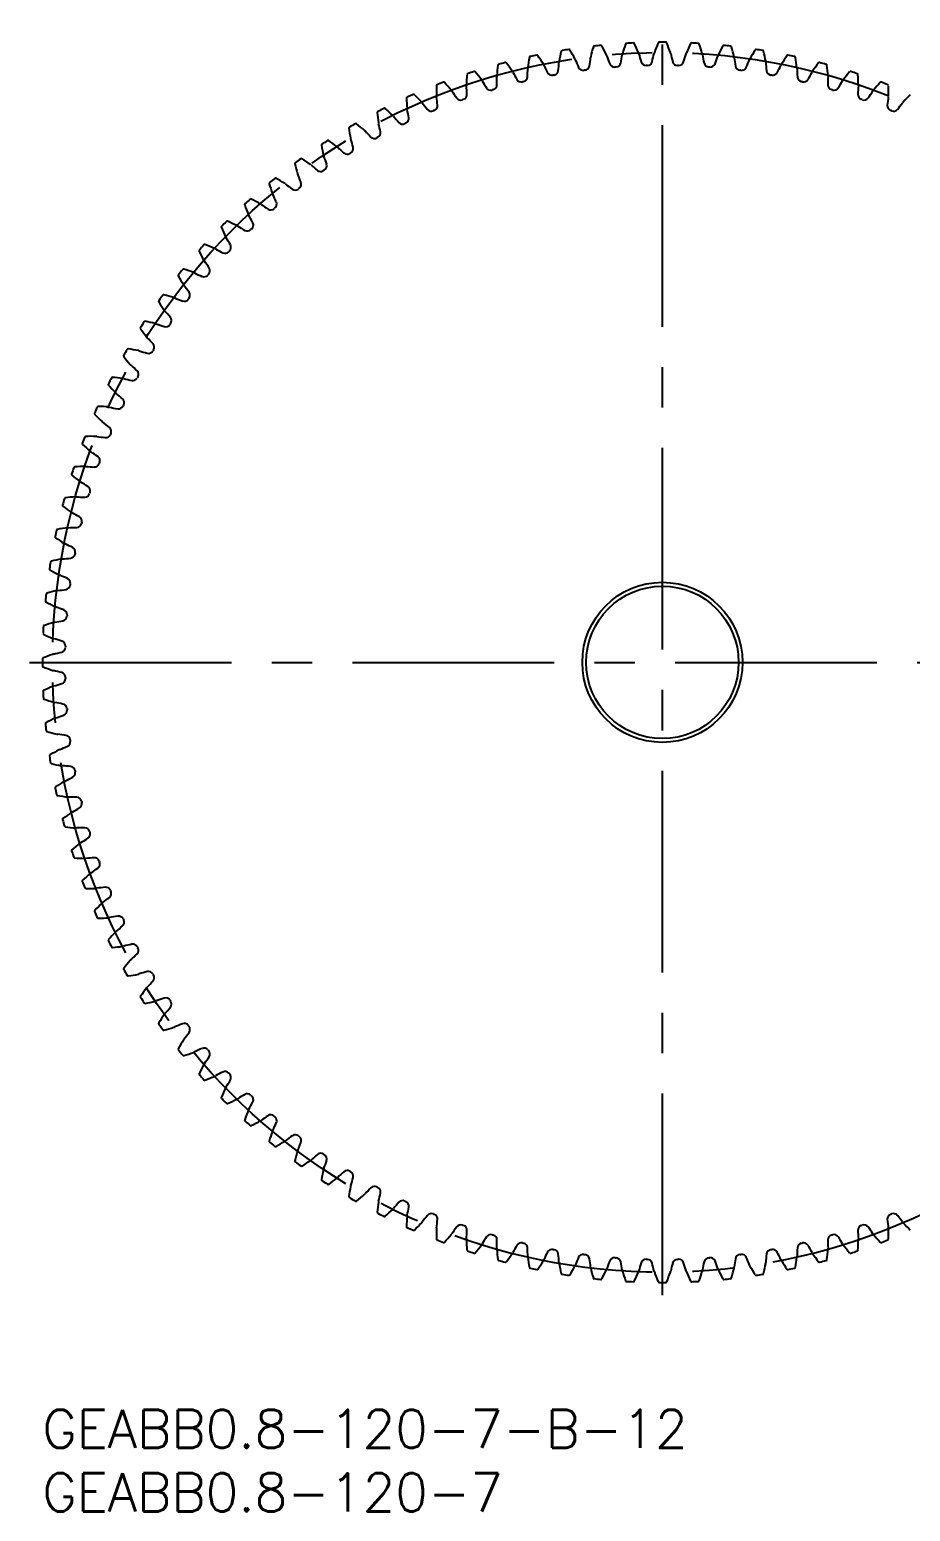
# Model space of a CAD drawing. Extents: x -1 to 138, y -8 to 109.
# Drawn here: x -1 to 68.3, y -8 to 108.6 of the extents above; entities that cross this region are included whole.
import ezdxf

# ---------------------------------------------------------------- set-up
doc = ezdxf.new("R2010")
doc.units = 0
doc.header["$LTSCALE"] = 0.5
doc.linetypes.add('CENTER', pattern=[50.8, 31.75, -6.35, 6.35, -6.35])
for name, color, linetype in [('MSM_CENTER', 1, 'CENTER'), ('MSM_CONTINUOUS', 7, 'CONTINUOUS'), ('MSM_PART_NUMBER', 7, 'CONTINUOUS')]:
    doc.layers.add(name, color=color, linetype=linetype)
doc.styles.get("Standard").update_dxf_attribs({"font": 'txt.shx', "height": 3, "bigfont": 'bigfont.shx'})

# ---------------------------------------------------------------- blocks, each defined once
blk = doc.blocks.new('*U2')
at = {"layer": 'MSM_PART_NUMBER'}
blk.add_text('GEABB0.8-120-7-B-12', height=3, dxfattribs=at).set_placement((0, -3))
blk = doc.blocks.new('*U3')
at = {"layer": 'MSM_PART_NUMBER'}
blk.add_text('GEABB0.8-120-7', height=3, dxfattribs=at).set_placement((0, -8))

msp = doc.modelspace()

# ---------------------------------------------------------------- linework, layer by layer
at = {"layer": 'MSM_CENTER'}
for p, q in [((48.8, 9.02), (48.8, 108.62)), ((-1, 58.82), (98.6, 58.82))]:
    msp.add_line(p, q, dxfattribs=at)
msp.add_circle((48.8, 58.82), 48, dxfattribs=at)
at = {"layer": 'MSM_CONTINUOUS'}
for radius in [6.3, 6]:
    msp.add_circle((48.8, 58.82), radius, dxfattribs=at)
for centre, radius, start, end in [((43.44, 107.24), 0.08, 96.3158, 163.6699), ((48.8, 58.82), 48.8, 95.6847, 96.3153), ((43.97, 107.3), 0.08, 28.3301, 95.6847), ((30.84, 100.22), 15, 25.25, 28.3301), ((60.06, 102.52), 15, 160.6699, 163.75), ((45.98, 107.46), 0.08, 93.3158, 160.6699), ((48.8, 58.82), 48.8, 92.6847, 93.3153), ((46.52, 107.48), 0.08, 25.3301, 92.6847), ((33.03, 101.1), 15, 22.25, 25.3301), ((62.33, 101.87), 15, 157.6699, 160.75), ((48.53, 107.54), 0.08, 90.3158, 157.6699), ((48.8, 58.82), 48.8, 89.6847, 90.3153), ((49.07, 107.54), 0.08, 22.3301, 89.6847), ((35.27, 101.87), 15, 19.25, 22.3301), ((64.57, 101.1), 15, 154.6699, 157.75), ((51.08, 107.48), 0.08, 87.3158, 154.6699), ((48.8, 58.82), 48.8, 86.6847, 87.3153), ((51.62, 107.46), 0.08, 19.3301, 86.6847), ((37.54, 102.52), 15, 16.25, 19.3301), ((66.76, 100.22), 15, 151.6699, 154.75), ((53.63, 107.3), 0.08, 84.3158, 151.6699), ((48.8, 58.82), 48.8, 83.6847, 84.3153), ((54.16, 107.24), 0.08, 16.3301, 83.6847), ((53.09, 103.74), 15, 169.6699, 172.75), ((38.41, 106.42), 0.08, 102.3158, 169.6699), ((48.8, 58.82), 48.8, 101.6847, 102.3153), ((38.93, 106.53), 0.08, 34.3301, 101.6847), ((26.61, 98.11), 15, 31.25, 34.3301), ((41.33, 106.01), 0.666, 169.7499, 176.7534), ((55.43, 103.46), 15, 166.6699, 169.75), ((40.91, 106.9), 0.08, 99.3158, 166.6699), ((48.8, 58.82), 48.8, 98.6847, 99.3153), ((41.44, 106.98), 0.08, 31.3301, 98.6847), ((28.7, 99.22), 15, 28.25, 31.3301), ((41.33, 106.01), 0.666, 21.2466, 28.2501), ((53.13, 110.6), 12, 201.2465, 204.3879), ((31.22, 107.71), 12, 350.6121, 353.7535), ((43.81, 106.33), 0.666, 166.7499, 173.7534), ((57.76, 103.05), 15, 163.6699, 166.75), ((43.81, 106.33), 0.666, 18.2466, 25.2501), ((55.83, 110.3), 12, 198.2465, 201.3879), ((33.8, 108.56), 12, 347.6121, 350.7535), ((46.3, 106.53), 0.666, 163.7499, 170.7534), ((46.3, 106.53), 0.666, 15.2466, 22.2501), ((58.52, 109.86), 12, 195.2465, 198.3879), ((36.42, 109.28), 12, 344.6121, 347.7535), ((48.8, 106.59), 0.666, 160.7499, 167.7534), ((48.8, 106.59), 0.666, 12.2466, 19.2501), ((61.18, 109.28), 12, 192.2465, 195.3879), ((39.08, 109.86), 12, 341.6121, 344.7535), ((51.3, 106.53), 0.666, 157.7499, 164.7534), ((51.3, 106.53), 0.666, 9.2466, 16.2501), ((63.8, 108.56), 12, 189.2465, 192.3879), ((41.77, 110.3), 12, 338.6121, 341.7535), ((53.79, 106.33), 0.666, 154.7499, 161.7534), ((39.84, 103.05), 15, 13.25, 16.3301), ((53.79, 106.33), 0.666, 6.2466, 13.2501), ((66.38, 107.71), 12, 186.2465, 189.3879), ((44.47, 110.6), 12, 335.6121, 338.7535), ((56.27, 106.01), 0.666, 151.7499, 158.7534), ((68.9, 99.22), 15, 148.6699, 151.75), ((56.16, 106.98), 0.08, 81.3158, 148.6699), ((48.8, 58.82), 48.8, 80.6847, 81.3153), ((56.69, 106.9), 0.08, 13.3301, 80.6847), ((42.17, 103.46), 15, 10.25, 13.3301), ((56.27, 106.01), 0.666, 3.2466, 10.2501), ((70.99, 98.11), 15, 145.6699, 148.75), ((58.67, 106.53), 0.08, 78.3153, 145.6699), ((48.8, 58.82), 48.8, 77.6847, 78.3153), ((59.19, 106.42), 0.08, 10.3301, 77.6847), ((44.51, 103.74), 15, 7.25, 10.3301), ((48.37, 103.94), 15, 175.6699, 178.75), ((33.49, 105.07), 0.08, 108.3158, 175.6699), ((48.8, 58.82), 48.8, 107.6847, 108.3153), ((34, 105.24), 0.08, 40.3301, 107.6847), ((22.63, 95.58), 15, 37.25, 40.3301), ((50.73, 103.9), 15, 172.6699, 175.75), ((36.43, 104.97), 0.666, 175.7499, 182.7534), ((35.93, 105.81), 0.08, 105.3158, 172.6699), ((48.8, 58.82), 48.8, 104.6847, 105.3153), ((36.45, 105.95), 0.08, 37.3301, 104.6847), ((24.59, 96.9), 15, 34.25, 37.3301), ((36.43, 104.97), 0.666, 27.2466, 34.2501), ((47.69, 110.77), 12, 207.2465, 210.3879), ((26.2, 105.61), 12, 356.6121, 359.7535), ((38.87, 105.55), 0.666, 172.7499, 179.7534), ((38.87, 105.55), 0.666, 24.2466, 31.2501), ((50.41, 110.75), 12, 204.2465, 207.3879), ((40.12, 105.42), 0.4, 207.3879, 280.5576), ((48.8, 58.82), 47, 100.4424, 100.5576), ((40.21, 105.43), 0.4, 280.4424, 353.6122), ((28.68, 106.72), 12, 353.6121, 356.7535), ((42.57, 105.81), 0.4, 204.3879, 277.5576), ((48.8, 58.82), 47, 97.4424, 97.5576), ((42.66, 105.82), 0.4, 277.4424, 350.6122), ((45.03, 106.07), 0.4, 201.3879, 274.5576), ((48.8, 58.82), 47, 94.4424, 94.5576), ((45.13, 106.08), 0.4, 274.4424, 347.6122), ((47.51, 106.2), 0.4, 198.3879, 271.5576), ((48.8, 58.82), 47, 91.4424, 91.5576), ((47.61, 106.2), 0.4, 271.4424, 344.6121), ((49.99, 106.2), 0.4, 195.3879, 268.5576), ((48.8, 58.82), 47, 88.4424, 88.5576), ((50.09, 106.2), 0.4, 268.4423, 341.6122), ((52.47, 106.08), 0.4, 192.3879, 265.5576), ((48.8, 58.82), 47, 85.4424, 85.5576), ((52.57, 106.07), 0.4, 265.4423, 338.6122), ((54.94, 105.82), 0.4, 189.3879, 262.5576), ((48.8, 58.82), 47, 82.4424, 82.5576), ((55.03, 105.81), 0.4, 262.4423, 335.6122), ((68.92, 106.72), 12, 183.2465, 186.3879), ((57.39, 105.43), 0.4, 186.3879, 259.5576), ((48.8, 58.82), 47, 79.4424, 79.5576), ((57.48, 105.42), 0.4, 259.4423, 332.6121), ((47.19, 110.75), 12, 332.6121, 335.7535), ((58.73, 105.55), 0.666, 148.7499, 155.7534), ((58.73, 105.55), 0.666, 0.2466, 7.2501), ((71.4, 105.61), 12, 180.2465, 183.3879), ((49.91, 110.77), 12, 329.6121, 332.7535), ((61.17, 104.97), 0.666, 145.7499, 152.7534), ((73.01, 96.9), 15, 142.6699, 145.75), ((61.15, 105.95), 0.08, 75.3153, 142.6699), ((48.8, 58.82), 48.8, 74.6847, 75.3153), ((61.67, 105.81), 0.08, 7.3301, 74.6847), ((46.87, 103.9), 15, 4.25, 7.3301), ((61.17, 104.97), 0.666, 357.2466, 4.2501), ((74.97, 95.58), 15, 139.6699, 142.75), ((63.6, 105.24), 0.08, 72.3153, 139.6699), ((48.8, 58.82), 48.8, 71.6847, 72.3153), ((64.11, 105.07), 0.08, 4.3301, 71.6847), ((49.23, 103.94), 15, 1.25, 4.3301), ((31.09, 104.21), 0.08, 111.3158, 178.6699), ((46.01, 103.86), 15, 178.6699, 181.75), ((48.8, 58.82), 48.8, 110.6847, 111.3153), ((31.59, 104.4), 0.08, 43.3301, 110.6847), ((20.74, 94.16), 15, 40.25, 43.3301), ((31.68, 103.42), 0.666, 33.2466, 40.2501), ((34.04, 104.26), 0.666, 178.7499, 185.7534), ((21.43, 102.99), 12, 2.6121, 5.7535), ((34.04, 104.26), 0.666, 30.2466, 37.2501), ((44.98, 110.64), 12, 210.2465, 213.3879), ((35.29, 104.25), 0.4, 213.3879, 286.5576), ((48.8, 58.82), 47, 106.4424, 106.5576), ((35.38, 104.28), 0.4, 286.4424, 359.6121), ((23.78, 104.36), 12, 359.6121, 2.7535), ((37.69, 104.9), 0.4, 210.3879, 283.5576), ((48.8, 58.82), 47, 103.4424, 103.5576), ((37.78, 104.92), 0.4, 283.4424, 356.6121), ((59.82, 104.92), 0.4, 183.3879, 256.5576), ((48.8, 58.82), 47, 76.4424, 76.5576), ((59.91, 104.9), 0.4, 256.4423, 329.6122), ((73.82, 104.36), 12, 177.2465, 180.3879), ((62.22, 104.28), 0.4, 180.3879, 253.5577), ((48.8, 58.82), 47, 73.4424, 73.5576), ((62.31, 104.25), 0.4, 253.4423, 326.6122), ((52.62, 110.64), 12, 326.6121, 329.7535), ((63.56, 104.26), 0.666, 142.7499, 149.7534), ((76.17, 102.99), 12, 174.2465, 177.3879), ((63.56, 104.26), 0.666, 354.2466, 1.2501), ((65.92, 103.42), 0.666, 139.7499, 146.7534), ((76.86, 94.16), 15, 136.6699, 139.75), ((66.01, 104.4), 0.08, 69.3153, 136.6699), ((48.8, 58.82), 48.8, 68.6847, 69.3153), ((66.51, 104.21), 0.08, 1.3301, 68.6847), ((51.59, 103.86), 15, 358.25, 1.3301), ((28.74, 103.22), 0.08, 114.3153, 181.6699), ((43.65, 103.65), 15, 181.6699, 184.75), ((48.8, 58.82), 48.8, 113.6847, 114.3153), ((29.23, 103.43), 0.08, 46.3301, 113.6847), ((18.93, 92.64), 15, 43.25, 46.3301), ((29.37, 102.46), 0.666, 36.2466, 43.2501), ((39.58, 109.95), 12, 216.2465, 219.3879), ((30.7, 102.63), 0.4, 292.4424, 5.6121), ((31.68, 103.42), 0.666, 181.7499, 188.7534), ((19.16, 101.49), 12, 5.6121, 8.7535), ((42.27, 110.37), 12, 213.2465, 216.3879), ((32.93, 103.48), 0.4, 216.3879, 289.5576), ((48.8, 58.82), 47, 109.4424, 109.5576), ((33.02, 103.52), 0.4, 289.4424, 2.6121), ((64.58, 103.52), 0.4, 177.3879, 250.5576), ((48.8, 58.82), 47, 70.4424, 70.5576), ((64.67, 103.48), 0.4, 250.4423, 323.6122), ((55.33, 110.37), 12, 323.6121, 326.7535), ((78.44, 101.49), 12, 171.2465, 174.3879), ((66.9, 102.63), 0.4, 174.3879, 247.5576), ((65.92, 103.42), 0.666, 351.2466, 358.2501), ((58.02, 109.95), 12, 320.6121, 323.7535), ((68.23, 102.46), 0.666, 136.7499, 143.7534), ((78.67, 92.64), 15, 133.6699, 136.75), ((26.44, 102.11), 0.08, 117.3153, 184.6699), ((41.31, 103.32), 15, 184.6699, 187.75), ((48.8, 58.82), 48.8, 116.6847, 117.3153), ((26.92, 102.35), 0.08, 49.3301, 116.6847), ((17.2, 91.03), 15, 46.25, 49.3301), ((27.11, 101.39), 0.666, 39.2466, 46.2501), ((36.92, 109.4), 12, 219.2465, 222.3879), ((28.44, 101.62), 0.4, 295.4424, 8.6122), ((29.37, 102.46), 0.666, 184.7499, 191.7534), ((16.97, 99.88), 12, 8.6121, 11.7535), ((30.62, 102.59), 0.4, 219.3879, 292.5576), ((48.8, 58.82), 47, 112.4424, 112.5576), ((48.8, 58.82), 47, 67.4424, 67.5576), ((66.98, 102.59), 0.4, 247.4423, 320.6121), ((24.21, 100.88), 0.08, 120.3158, 187.6699), ((38.99, 102.87), 15, 187.6699, 190.75), ((48.8, 58.82), 48.8, 119.6847, 120.3153), ((24.67, 101.14), 0.08, 52.3301, 119.6847), ((15.55, 89.33), 15, 49.25, 52.3301), ((24.91, 100.19), 0.666, 42.2466, 49.2501), ((34.29, 108.71), 12, 222.2465, 225.3879), ((26.22, 100.5), 0.4, 298.4424, 11.6121), ((27.11, 101.39), 0.666, 187.7499, 194.7534), ((14.86, 98.16), 12, 11.6121, 14.7535), ((28.35, 101.58), 0.4, 222.3879, 295.5576), ((48.8, 58.82), 47, 115.4424, 115.5576), ((22.04, 99.53), 0.08, 123.3158, 190.6699), ((36.7, 102.29), 15, 190.6699, 193.75), ((48.8, 58.82), 48.8, 122.6847, 123.3153), ((22.49, 99.82), 0.08, 55.3301, 122.6847), ((14, 87.55), 15, 52.25, 55.3301), ((22.78, 98.89), 0.666, 45.2466, 52.2501), ((31.7, 107.88), 12, 225.2465, 228.3879), ((24.91, 100.19), 0.666, 190.7499, 197.7534), ((12.85, 96.33), 12, 14.6121, 17.7535), ((24.07, 99.26), 0.4, 301.4424, 14.6121), ((26.14, 100.45), 0.4, 225.3879, 298.5576), ((48.8, 58.82), 47, 118.4424, 118.5576), ((19.95, 98.08), 0.08, 126.3158, 193.6699), ((34.44, 101.6), 15, 193.6699, 196.75), ((48.8, 58.82), 48.8, 125.6847, 126.3153), ((20.38, 98.39), 0.08, 58.3301, 125.6847), ((12.55, 85.69), 15, 55.25, 58.3301), ((20.72, 97.47), 0.666, 48.2466, 55.2501), ((29.15, 106.92), 12, 228.2465, 231.3879), ((22.78, 98.89), 0.666, 193.7499, 200.7534), ((10.94, 94.4), 12, 17.6121, 20.7535), ((21.99, 97.91), 0.4, 304.4424, 17.6122), ((23.99, 99.21), 0.4, 228.3879, 301.5576), ((48.8, 58.82), 47, 121.4424, 121.5576), ((48.8, 58.82), 48.8, 128.6847, 129.3153), ((18.35, 96.85), 0.08, 61.3301, 128.6847), ((11.19, 83.76), 15, 58.25, 61.3301), ((20.72, 97.47), 0.666, 196.7499, 203.7534), ((9.13, 92.37), 12, 20.6121, 23.7535), ((21.91, 97.85), 0.4, 231.3879, 304.5576), ((48.8, 58.82), 47, 124.4424, 124.5576), ((17.93, 96.51), 0.08, 129.3153, 196.6699), ((32.22, 100.79), 15, 196.6699, 199.75), ((18.73, 95.95), 0.666, 199.7499, 206.7534), ((7.42, 90.25), 12, 23.6121, 26.7535), ((18.73, 95.95), 0.666, 51.2466, 58.2501), ((26.66, 105.82), 12, 231.2465, 234.3879), ((19.91, 96.39), 0.4, 234.3879, 307.5576), ((48.8, 58.82), 47, 127.4424, 127.5576), ((19.98, 96.45), 0.4, 307.4424, 20.6122), ((16, 94.84), 0.08, 132.3153, 199.6699), ((30.05, 99.87), 15, 199.6699, 202.75), ((48.8, 58.82), 48.8, 131.6847, 132.3153), ((16.4, 95.2), 0.08, 64.3301, 131.6847), ((9.94, 81.76), 15, 61.25, 64.3301), ((16.83, 94.32), 0.666, 54.2466, 61.2501), ((24.23, 104.6), 12, 234.2465, 237.3879), ((17.98, 94.83), 0.4, 237.3879, 310.5577), ((48.8, 58.82), 47, 130.4424, 130.5576), ((18.05, 94.89), 0.4, 310.4424, 23.6122), ((48.8, 58.82), 48.8, 134.6847, 135.3153), ((14.54, 93.46), 0.08, 67.3301, 134.6847), ((8.79, 79.69), 15, 64.25, 67.3301), ((16.83, 94.32), 0.666, 202.7499, 209.7534), ((5.84, 88.04), 12, 26.6121, 29.7535), ((16.21, 93.23), 0.4, 313.4424, 26.6121), ((14.16, 93.08), 0.08, 135.3153, 202.6699), ((27.93, 98.83), 15, 202.6699, 205.75), ((15.02, 92.6), 0.666, 205.7499, 212.7534), ((4.37, 85.75), 12, 29.6121, 32.7535), ((15.02, 92.6), 0.666, 57.2466, 64.2501), ((21.87, 103.25), 12, 237.2465, 240.3879), ((16.14, 93.17), 0.4, 240.3879, 313.5577), ((48.8, 58.82), 47, 133.4424, 133.5576), ((12.42, 91.22), 0.08, 138.3153, 205.6699), ((25.86, 97.68), 15, 205.6699, 208.75), ((48.8, 58.82), 48.8, 137.6847, 138.3153), ((12.77, 91.62), 0.08, 70.3301, 137.6847), ((7.75, 77.57), 15, 67.25, 70.3301), ((13.3, 90.79), 0.666, 60.2466, 67.2501), ((19.58, 101.78), 12, 240.2465, 243.3879), ((14.38, 91.41), 0.4, 243.3879, 316.5575), ((48.8, 58.82), 47, 136.4424, 136.5576), ((14.45, 91.48), 0.4, 316.4424, 29.6122), ((13.3, 90.79), 0.666, 208.75, 215.7534), ((3.02, 83.39), 12, 32.6121, 35.7535), ((12.79, 89.64), 0.4, 319.4424, 32.6121), ((10.77, 89.27), 0.08, 141.3153, 208.6699), ((23.86, 96.43), 15, 208.6699, 211.75), ((48.8, 58.82), 48.8, 140.6847, 141.3153), ((11.11, 89.69), 0.08, 73.3301, 140.6847), ((6.83, 75.39), 15, 70.25, 73.3301), ((11.67, 88.88), 0.666, 63.2466, 70.2501), ((17.37, 100.19), 12, 243.2465, 246.3879), ((12.73, 89.57), 0.4, 246.3879, 319.5577), ((48.8, 58.82), 47, 139.4424, 139.5576), ((48.8, 58.82), 48.8, 143.6847, 144.3153), ((9.54, 87.67), 0.08, 76.3301, 143.6847), ((6.02, 73.17), 15, 73.25, 76.3301), ((10.15, 86.9), 0.666, 66.2466, 73.2501), ((15.25, 98.49), 12, 246.2465, 249.3879), ((11.67, 88.88), 0.666, 211.75, 218.7534), ((1.79, 80.96), 12, 35.6121, 38.7535), ((48.8, 58.82), 47, 142.4424, 142.5576), ((11.22, 87.71), 0.4, 322.4424, 35.6121), ((9.23, 87.24), 0.08, 144.3153, 211.6699), ((21.93, 95.07), 15, 211.6699, 214.75), ((10.15, 86.9), 0.666, 214.7499, 221.7534), ((0.7, 78.47), 12, 38.6121, 41.7535), ((11.17, 87.64), 0.4, 249.3879, 322.5576), ((7.79, 85.13), 0.08, 147.3153, 214.6699), ((48.8, 58.82), 48.8, 146.6847, 147.3153), ((8.09, 85.58), 0.08, 79.3301, 146.6847), ((5.32, 70.92), 15, 76.25, 79.3301), ((8.73, 84.84), 0.666, 69.2466, 76.2501), ((13.22, 96.68), 12, 249.2465, 252.3879), ((9.71, 85.63), 0.4, 252.3879, 325.5576), ((48.8, 58.82), 47, 145.4424, 145.5576), ((9.76, 85.71), 0.4, 325.4424, 38.6122), ((20.07, 93.61), 15, 214.6699, 217.75), ((8.73, 84.84), 0.666, 217.75, 224.7534), ((-0.26, 75.92), 12, 41.6121, 44.7535), ((6.47, 82.95), 0.08, 150.3158, 217.6699), ((48.8, 58.82), 48.8, 149.6847, 150.3153), ((18.28, 92.06), 15, 217.6699, 220.75), ((6.74, 83.41), 0.08, 82.3301, 149.6847), ((4.75, 68.62), 15, 79.25, 82.3301), ((7.42, 82.71), 0.666, 72.2466, 79.2501), ((11.29, 94.77), 12, 252.2465, 255.3879), ((8.36, 83.54), 0.4, 255.3879, 328.5576), ((48.8, 58.82), 47, 148.4424, 148.5576), ((8.41, 83.63), 0.4, 328.4424, 41.6121), ((7.42, 82.71), 0.666, 220.7499, 227.7534), ((-1.09, 73.33), 12, 44.6121, 47.7535), ((7.17, 81.48), 0.4, 331.4424, 44.6121), ((5.27, 80.7), 0.08, 153.3153, 220.6699), ((48.8, 58.82), 48.8, 152.6847, 153.3153), ((16.59, 90.42), 15, 220.6699, 223.75), ((5.51, 81.18), 0.08, 85.3301, 152.6847), ((4.3, 66.3), 15, 82.25, 85.3301), ((6.23, 80.51), 0.666, 75.2466, 82.2501), ((9.46, 92.76), 12, 255.2465, 258.3879), ((7.12, 81.39), 0.4, 258.3879, 331.5576), ((48.8, 58.82), 47, 151.4424, 151.5576), ((6.23, 80.51), 0.666, 223.7499, 230.7534), ((-1.78, 70.7), 12, 47.6121, 50.7535), ((6.04, 79.27), 0.4, 334.4424, 47.6121), ((4.18, 78.39), 0.08, 156.3153, 223.6699), ((48.8, 58.82), 48.8, 155.6847, 156.3153), ((14.98, 88.69), 15, 223.6699, 226.75), ((4.4, 78.88), 0.08, 88.3301, 155.6847), ((3.97, 63.97), 15, 85.25, 88.3301), ((5.15, 78.25), 0.666, 78.2466, 85.2501), ((7.73, 90.65), 12, 258.2465, 261.3879), ((6, 79.18), 0.4, 261.3879, 334.5576), ((48.8, 58.82), 47, 154.4424, 154.5576), ((5.15, 78.25), 0.666, 226.7499, 233.7534), ((-2.33, 68.04), 12, 50.6121, 53.7535), ((5.03, 77), 0.4, 337.4424, 50.6121), ((3.22, 76.03), 0.08, 159.3158, 226.6699), ((48.8, 58.82), 48.8, 158.6847, 159.3153), ((13.46, 86.88), 15, 226.6699, 229.75), ((3.41, 76.53), 0.08, 91.3301, 158.6847), ((3.76, 61.61), 15, 88.25, 91.3301), ((4.2, 75.94), 0.666, 81.2466, 88.2501), ((6.12, 88.46), 12, 261.2465, 264.3879), ((4.99, 76.91), 0.4, 264.3879, 337.5576), ((48.8, 58.82), 47, 157.4424, 157.5576), ((4.2, 75.94), 0.666, 229.7499, 236.7534), ((-2.75, 65.35), 12, 53.6121, 56.7535), ((4.13, 74.69), 0.4, 340.4424, 53.6121), ((2.38, 73.62), 0.08, 162.3153, 229.6699), ((48.8, 58.82), 48.8, 161.6847, 162.3153), ((12.04, 84.99), 15, 229.6699, 232.75), ((2.55, 74.13), 0.08, 94.3301, 161.6847), ((3.67, 59.25), 15, 91.25, 94.3301), ((3.36, 73.58), 0.666, 84.2466, 91.2501), ((4.63, 86.18), 12, 264.2465, 267.3879), ((4.1, 74.6), 0.4, 267.3879, 340.5576), ((48.8, 58.82), 47, 160.4424, 160.5576), ((3.36, 73.58), 0.666, 232.7499, 239.7534), ((-3.02, 62.64), 12, 56.6121, 59.7535), ((3.37, 72.33), 0.4, 343.4424, 56.6122), ((48.8, 58.82), 48.8, 164.6847, 165.3153), ((1.67, 71.17), 0.08, 165.3153, 232.6699), ((1.81, 71.69), 0.08, 97.3301, 164.6847), ((3.71, 56.89), 15, 94.25, 97.3301), ((2.65, 71.18), 0.666, 87.2466, 94.2501), ((3.26, 83.83), 12, 267.2465, 270.3879), ((3.34, 72.23), 0.4, 270.3879, 343.5576), ((48.8, 58.82), 47, 163.4424, 163.5576), ((10.72, 83.03), 15, 232.6699, 235.75), ((2.65, 71.18), 0.666, 235.7499, 242.7534), ((-3.15, 59.92), 12, 59.6121, 62.7535), ((2.72, 69.93), 0.4, 346.4424, 59.6121), ((48.8, 58.82), 48.8, 167.6847, 168.3153), ((1.2, 69.21), 0.08, 100.3301, 167.6847), ((3.88, 54.53), 15, 97.25, 100.3301), ((2.07, 68.75), 0.666, 90.2466, 97.2501), ((2.01, 81.42), 12, 270.2465, 273.3879), ((2.7, 69.84), 0.4, 273.3879, 346.5576), ((48.8, 58.82), 47, 166.4424, 166.5576), ((1.09, 68.69), 0.08, 168.3153, 235.6699), ((9.5, 81.01), 15, 235.6699, 238.75), ((2.07, 68.75), 0.666, 238.7499, 245.7534), ((-3.13, 57.2), 12, 62.6121, 65.7535), ((2.2, 67.5), 0.4, 349.4424, 62.6122), ((48.8, 58.82), 48.8, 170.6847, 171.3153), ((0.72, 66.7), 0.08, 103.3301, 170.6847), ((4.16, 52.19), 15, 100.25, 103.3301), ((1.61, 66.29), 0.666, 93.2466, 100.2501), ((0.89, 78.94), 12, 273.2465, 276.3879), ((2.19, 67.41), 0.4, 276.3879, 349.5576), ((48.8, 58.82), 47, 169.4424, 169.5576), ((0.64, 66.17), 0.08, 171.3153, 238.6699), ((8.4, 78.92), 15, 238.6699, 241.75), ((1.61, 66.29), 0.666, 241.7499, 248.7534), ((-2.98, 54.49), 12, 65.6121, 68.7535), ((1.81, 65.05), 0.4, 352.4424, 65.6121), ((48.8, 58.82), 48.8, 173.6847, 174.3153), ((0.38, 64.18), 0.08, 106.3301, 173.6847), ((4.57, 49.86), 15, 103.25, 106.3301), ((1.29, 63.81), 0.666, 96.2466, 103.2501), ((-0.09, 76.4), 12, 276.2465, 279.3879), ((1.8, 64.96), 0.4, 279.3879, 352.5576), ((48.8, 58.82), 47, 172.4424, 172.5576), ((0.32, 63.64), 0.08, 174.3153, 241.6699), ((7.4, 76.78), 15, 241.6699, 244.75), ((1.29, 63.81), 0.666, 244.7499, 251.7534), ((-2.68, 51.78), 12, 68.6121, 71.7535), ((5.1, 47.56), 15, 106.25, 109.3301), ((1.09, 61.32), 0.666, 99.2466, 106.2501), ((-0.95, 73.82), 12, 279.2465, 282.3879), ((1.54, 62.49), 0.4, 282.3879, 355.5576), ((1.55, 62.58), 0.4, 355.4424, 68.6122), ((48.8, 58.82), 47, 175.4424, 175.5576), ((48.8, 58.82), 48.8, 176.6847, 177.3153), ((0.13, 61.1), 0.08, 177.3153, 244.6699), ((0.16, 61.64), 0.08, 109.3301, 176.6847), ((6.52, 74.59), 15, 244.6699, 247.75), ((1.09, 61.32), 0.666, 247.7499, 254.7534), ((-2.24, 49.1), 12, 71.6121, 74.7535), ((-1.66, 71.2), 12, 282.2465, 285.3879), ((1.42, 60.01), 0.4, 285.3879, 358.5576), ((1.42, 60.11), 0.4, 358.4424, 71.6122), ((48.8, 58.82), 47, 178.4424, 178.5576), ((0.08, 59.09), 0.08, 112.3301, 179.6847), ((48.8, 58.82), 48.8, 179.6847, 180.3153), ((0.08, 58.55), 0.08, 180.3158, 247.6699), ((5.75, 45.29), 15, 109.25, 112.3301), ((5.75, 72.35), 15, 247.6699, 250.75), ((1.02, 58.82), 0.666, 102.2466, 109.2501), ((1.02, 58.82), 0.666, 250.7499, 257.7534), ((-1.66, 46.44), 12, 74.6121, 77.7535), ((-2.24, 68.54), 12, 285.2465, 288.3879), ((1.42, 57.63), 0.4, 1.4424, 74.6121), ((1.42, 57.53), 0.4, 288.3879, 1.5576), ((48.8, 58.82), 47, 181.4424, 181.5576), ((0.13, 56.54), 0.08, 115.3301, 182.6847), ((48.8, 58.82), 48.8, 182.6847, 183.3153), ((0.16, 56), 0.08, 183.3153, 250.6699), ((6.52, 43.05), 15, 112.25, 115.3301), ((1.09, 56.32), 0.666, 105.2466, 112.2501), ((5.1, 70.08), 15, 250.6699, 253.75), ((1.09, 56.32), 0.666, 253.7499, 260.7534), ((-0.95, 43.82), 12, 77.6121, 80.7535), ((1.54, 55.15), 0.4, 4.4424, 77.6121), ((1.55, 55.05), 0.4, 291.3879, 4.5576), ((48.8, 58.82), 47, 184.4424, 184.5576), ((0.32, 53.99), 0.08, 118.3301, 185.6847), ((48.8, 58.82), 48.8, 185.6847, 186.3153), ((7.4, 40.86), 15, 115.25, 118.3301), ((1.29, 53.82), 0.666, 108.2466, 115.2501), ((-2.68, 65.85), 12, 288.2465, 291.3879), ((0.38, 53.46), 0.08, 186.3158, 253.6699), ((4.57, 67.78), 15, 253.6699, 256.75), ((1.29, 53.82), 0.666, 256.7499, 263.7534), ((-0.09, 41.23), 12, 80.6121, 83.7535), ((1.8, 52.68), 0.4, 7.4423, 80.6121), ((1.81, 52.58), 0.4, 294.3879, 7.5576), ((48.8, 58.82), 47, 187.4424, 187.5576), ((0.64, 51.46), 0.08, 121.3301, 188.6847), ((48.8, 58.82), 48.8, 188.6847, 189.3153), ((8.4, 38.72), 15, 118.25, 121.3301), ((1.61, 51.34), 0.666, 111.2466, 118.2501), ((-2.98, 63.15), 12, 291.2465, 294.3879), ((0.72, 50.93), 0.08, 189.3158, 256.6699), ((4.16, 65.45), 15, 256.6699, 259.75), ((1.61, 51.34), 0.666, 259.7499, 266.7534), ((0.89, 38.7), 12, 83.6121, 86.7535), ((2.19, 50.23), 0.4, 10.4424, 83.6122), ((2.2, 50.13), 0.4, 297.3879, 10.5576), ((48.8, 58.82), 47, 190.4424, 190.5576), ((1.09, 48.95), 0.08, 124.3301, 191.6847), ((9.5, 36.63), 15, 121.25, 124.3301), ((2.07, 48.88), 0.666, 114.2466, 121.2501), ((-3.13, 60.43), 12, 294.2465, 297.3879), ((48.8, 58.82), 48.8, 191.6847, 192.3153), ((1.2, 48.43), 0.08, 192.3153, 259.6699), ((3.88, 63.1), 15, 259.6699, 262.75), ((2.07, 48.88), 0.666, 262.7499, 269.7534), ((2.01, 36.22), 12, 86.6121, 89.7535), ((2.7, 47.8), 0.4, 13.4423, 86.6122), ((48.8, 58.82), 47, 193.4424, 193.5576), ((10.72, 34.6), 15, 124.25, 127.3301), ((2.65, 46.45), 0.666, 117.2466, 124.2501), ((-3.15, 57.71), 12, 297.2465, 300.3879), ((2.72, 47.71), 0.4, 300.3879, 13.5576), ((1.67, 46.47), 0.08, 127.3301, 194.6847), ((48.8, 58.82), 48.8, 194.6847, 195.3153), ((1.81, 45.95), 0.08, 195.3153, 262.6699), ((3.71, 60.75), 15, 262.6699, 265.75), ((2.65, 46.45), 0.666, 265.7499, 272.7534), ((3.26, 33.8), 12, 89.6121, 92.7535), ((3.34, 45.4), 0.4, 16.4423, 89.6122), ((48.8, 58.82), 47, 196.4424, 196.5576), ((12.04, 32.64), 15, 127.25, 130.3301), ((3.36, 44.05), 0.666, 120.2466, 127.2501), ((-3.02, 55), 12, 300.2465, 303.3879), ((3.37, 45.31), 0.4, 303.3879, 16.5576), ((2.38, 44.02), 0.08, 130.3301, 197.6847), ((48.8, 58.82), 48.8, 197.6847, 198.3153), ((2.55, 43.51), 0.08, 198.3153, 265.6699), ((3.67, 58.39), 15, 265.6699, 268.75), ((3.36, 44.05), 0.666, 268.7499, 275.7534), ((4.63, 31.45), 12, 92.6121, 95.7535), ((4.1, 43.04), 0.4, 19.4424, 92.6122), ((48.8, 58.82), 47, 199.4424, 199.5576), ((13.46, 30.76), 15, 130.25, 133.3301), ((4.2, 41.7), 0.666, 123.2466, 130.2501), ((-2.75, 52.29), 12, 303.2465, 306.3879), ((4.13, 42.95), 0.4, 306.3879, 19.5576), ((3.22, 41.61), 0.08, 133.3301, 200.6847), ((48.8, 58.82), 48.8, 200.6847, 201.3153), ((3.41, 41.11), 0.08, 201.3158, 268.6699), ((3.76, 56.02), 15, 268.6699, 271.75), ((4.2, 41.7), 0.666, 271.7499, 278.7534), ((6.12, 29.18), 12, 95.6121, 98.7535), ((4.99, 40.72), 0.4, 22.4424, 95.6122), ((48.8, 58.82), 47, 202.4424, 202.5576), ((14.98, 28.94), 15, 133.25, 136.3301), ((5.15, 39.39), 0.666, 126.2466, 133.2501), ((-2.33, 49.6), 12, 306.2465, 309.3879), ((5.03, 40.63), 0.4, 309.3879, 22.5576), ((4.18, 39.25), 0.08, 136.3301, 203.6847), ((48.8, 58.82), 48.8, 203.6847, 204.3153), ((4.4, 38.76), 0.08, 204.3158, 271.6699), ((3.97, 53.67), 15, 271.6699, 274.75), ((5.15, 39.39), 0.666, 274.7499, 281.7534), ((7.73, 26.99), 12, 98.6121, 101.7535), ((6, 38.45), 0.4, 25.4424, 98.6121), ((6.04, 38.37), 0.4, 312.3879, 25.5576), ((48.8, 58.82), 47, 205.4424, 205.5576), ((16.59, 27.22), 15, 136.25, 139.3301), ((6.23, 37.13), 0.666, 129.2466, 136.2501), ((-1.78, 46.94), 12, 309.2465, 312.3879), ((5.27, 36.94), 0.08, 139.3301, 206.6847), ((48.8, 58.82), 48.8, 206.6847, 207.3153), ((5.51, 36.46), 0.08, 207.3158, 274.6699), ((4.3, 51.33), 15, 274.6699, 277.75), ((6.23, 37.13), 0.666, 277.7499, 284.7534), ((9.46, 24.88), 12, 101.6121, 104.7535), ((7.12, 36.24), 0.4, 28.4424, 101.6121), ((7.17, 36.16), 0.4, 315.3879, 28.5576), ((48.8, 58.82), 47, 208.4424, 208.5576), ((18.28, 25.57), 15, 139.25, 142.3301), ((7.42, 34.93), 0.666, 132.2466, 139.2501), ((-1.09, 44.31), 12, 312.2465, 315.3879), ((6.47, 34.69), 0.08, 142.3301, 209.6847), ((48.8, 58.82), 48.8, 209.6847, 210.3153), ((6.74, 34.23), 0.08, 210.3158, 277.6699), ((4.75, 49.01), 15, 277.6699, 280.75), ((7.42, 34.93), 0.666, 280.7499, 287.7534), ((11.29, 22.87), 12, 104.6121, 107.7535), ((8.36, 34.09), 0.4, 31.4423, 104.6122), ((48.8, 58.82), 47, 211.4424, 211.5576), ((8.41, 34.01), 0.4, 318.3879, 31.5576), ((20.07, 24.02), 15, 142.25, 145.3301), ((8.73, 32.8), 0.666, 135.2466, 142.2501), ((-0.26, 41.71), 12, 315.2465, 318.3879), ((7.79, 32.51), 0.08, 145.3301, 212.6847), ((48.8, 58.82), 48.8, 212.6847, 213.3153), ((8.09, 32.06), 0.08, 213.3158, 280.6699), ((5.32, 46.72), 15, 280.6699, 283.75), ((8.73, 32.8), 0.666, 283.7499, 290.7534), ((13.22, 20.95), 12, 107.6121, 110.7535), ((9.71, 32.01), 0.4, 34.4423, 107.6122), ((0.7, 39.17), 12, 318.2465, 321.3879), ((48.8, 58.82), 47, 214.4424, 214.5576), ((9.76, 31.93), 0.4, 321.3879, 34.5577), ((9.23, 30.4), 0.08, 148.3301, 215.6847), ((21.93, 22.57), 15, 145.25, 148.3301), ((48.8, 58.82), 48.8, 215.6847, 216.3153), ((10.15, 30.74), 0.666, 138.2466, 145.2501), ((15.25, 19.14), 12, 110.6121, 113.7535), ((11.17, 30), 0.4, 37.4423, 110.6122), ((9.54, 29.96), 0.08, 216.3158, 283.6699), ((6.02, 44.46), 15, 283.6699, 286.75), ((10.15, 30.74), 0.666, 286.7499, 293.7534), ((11.67, 28.75), 0.666, 141.2466, 148.2501), ((1.79, 36.68), 12, 321.2465, 324.3879), ((48.8, 58.82), 47, 217.4424, 217.5576), ((11.22, 29.93), 0.4, 324.3879, 37.5577), ((10.77, 28.37), 0.08, 151.3301, 218.6847), ((23.86, 21.21), 15, 148.25, 151.3301), ((48.8, 58.82), 48.8, 218.6847, 219.3153), ((6.83, 42.24), 15, 286.6699, 289.75), ((11.67, 28.75), 0.666, 289.7499, 296.7534), ((17.37, 17.44), 12, 113.6121, 116.7535), ((12.73, 28.07), 0.4, 40.4424, 113.6122), ((48.8, 58.82), 47, 220.4424, 220.5576), ((12.79, 28), 0.4, 327.3879, 40.5577), ((11.11, 27.95), 0.08, 219.3158, 286.6699), ((25.86, 19.95), 15, 151.25, 154.3301), ((13.3, 26.85), 0.666, 144.2466, 151.2501), ((3.02, 34.25), 12, 324.2465, 327.3879), ((12.42, 26.42), 0.08, 154.3301, 221.6847), ((48.8, 58.82), 48.8, 221.6847, 222.3153), ((12.77, 26.02), 0.08, 222.3153, 289.6699), ((7.75, 40.07), 15, 289.6699, 292.75), ((13.3, 26.85), 0.666, 292.7499, 299.7534), ((19.58, 15.85), 12, 116.6121, 119.7535), ((14.38, 26.22), 0.4, 43.4424, 116.6121), ((4.37, 31.89), 12, 327.2465, 330.3879), ((48.8, 58.82), 47, 223.4424, 223.5576), ((14.45, 26.16), 0.4, 330.3879, 43.5577), ((14.16, 24.56), 0.08, 157.3301, 224.6847), ((27.93, 18.81), 15, 154.25, 157.3301), ((48.8, 58.82), 48.8, 224.6847, 225.3153), ((15.02, 25.04), 0.666, 147.2466, 154.2501), ((21.87, 14.38), 12, 119.6121, 122.7535), ((16.14, 24.47), 0.4, 46.4423, 119.6122), ((48.8, 58.82), 47, 226.4424, 226.5576), ((16.21, 24.4), 0.4, 333.3879, 46.5577), ((14.54, 24.18), 0.08, 225.3158, 292.6699), ((8.79, 37.95), 15, 292.6699, 295.75), ((15.02, 25.04), 0.666, 295.7499, 302.7534), ((30.05, 17.77), 15, 157.25, 160.3301), ((16.83, 23.31), 0.666, 150.2466, 157.2501), ((5.84, 29.6), 12, 330.2465, 333.3879), ((16, 22.79), 0.08, 160.3301, 227.6847), ((48.8, 58.82), 48.8, 227.6847, 228.3153), ((16.4, 22.43), 0.08, 228.3153, 295.6699), ((9.94, 35.88), 15, 295.6699, 298.75), ((16.83, 23.31), 0.666, 298.7499, 305.7534), ((24.23, 13.03), 12, 122.6121, 125.7535), ((17.98, 22.81), 0.4, 49.4424, 122.6122), ((7.42, 27.39), 12, 333.2465, 336.3879), ((48.8, 58.82), 47, 229.4424, 229.5576), ((18.05, 22.74), 0.4, 336.3879, 49.5577), ((32.22, 16.84), 15, 160.25, 163.3301), ((17.93, 21.12), 0.08, 163.3301, 230.6847), ((48.8, 58.82), 48.8, 230.6847, 231.3153), ((18.73, 21.69), 0.666, 153.2466, 160.2501), ((11.19, 33.88), 15, 298.6699, 301.75), ((18.73, 21.69), 0.666, 301.7499, 308.7534), ((26.66, 11.81), 12, 125.6121, 128.7535), ((19.91, 21.24), 0.4, 52.4423, 125.6122), ((9.13, 25.27), 12, 336.2465, 339.3879), ((48.8, 58.82), 47, 232.4424, 232.5576), ((19.98, 21.18), 0.4, 339.3879, 52.5576), ((18.35, 20.79), 0.08, 231.3153, 298.6699), ((34.44, 16.04), 15, 163.25, 166.3301), ((20.72, 20.17), 0.666, 156.2466, 163.2501), ((29.15, 10.72), 12, 128.6121, 131.7535), ((21.91, 19.78), 0.4, 55.4423, 128.6122), ((48.8, 58.82), 47, 235.4424, 235.5576), ((21.99, 19.73), 0.4, 342.3879, 55.5576), ((19.95, 19.56), 0.08, 166.3301, 233.6847), ((48.8, 58.82), 48.8, 233.6847, 234.3153), ((20.38, 19.25), 0.08, 234.3153, 301.6699), ((12.55, 31.94), 15, 301.6699, 304.75), ((20.72, 20.17), 0.666, 304.7499, 311.7534), ((36.7, 15.34), 15, 166.25, 169.3301), ((22.78, 18.75), 0.666, 159.2466, 166.2501), ((10.94, 23.24), 12, 339.2465, 342.3879), ((31.7, 9.76), 12, 131.6121, 134.7535), ((23.99, 18.43), 0.4, 58.4423, 131.6121), ((48.8, 58.82), 47, 238.4424, 238.5576), ((24.07, 18.38), 0.4, 345.3879, 58.5576), ((22.04, 18.1), 0.08, 169.3301, 236.6847), ((48.8, 58.82), 48.8, 236.6847, 237.3153), ((22.49, 17.81), 0.08, 237.3153, 304.6699), ((14, 30.08), 15, 304.6699, 307.75), ((22.78, 18.75), 0.666, 307.7499, 314.7534), ((38.99, 14.77), 15, 169.25, 172.3301), ((24.91, 17.44), 0.666, 162.2466, 169.2501), ((12.85, 21.3), 12, 342.2465, 345.3879), ((26.14, 17.18), 0.4, 61.4423, 134.6121), ((48.8, 58.82), 47, 241.4424, 241.5576), ((24.21, 16.76), 0.08, 172.3301, 239.6847), ((48.8, 58.82), 48.8, 239.6847, 240.3153), ((24.67, 16.49), 0.08, 240.3158, 307.6699), ((15.55, 28.3), 15, 307.6699, 310.75), ((24.91, 17.44), 0.666, 310.7499, 317.7534), ((34.29, 8.93), 12, 134.6121, 137.7535), ((41.31, 14.32), 15, 172.25, 175.3301), ((26.22, 17.14), 0.4, 348.3879, 61.5576), ((27.11, 16.25), 0.666, 165.2466, 172.2501), ((14.86, 19.47), 12, 345.2465, 348.3879), ((28.35, 16.06), 0.4, 64.4423, 137.6121), ((48.8, 58.82), 47, 244.4424, 244.5576), ((28.44, 16.02), 0.4, 351.3879, 64.5576), ((26.44, 15.53), 0.08, 175.3301, 242.6847), ((48.8, 58.82), 48.8, 242.6847, 243.3153), ((26.92, 15.29), 0.08, 243.3158, 310.6699), ((17.2, 26.6), 15, 310.6699, 313.75), ((27.11, 16.25), 0.666, 313.7499, 320.7534), ((36.92, 8.24), 12, 137.6121, 140.7535), ((43.65, 13.99), 15, 175.25, 178.3301), ((29.37, 15.17), 0.666, 168.2466, 175.2501), ((16.97, 17.75), 12, 348.2465, 351.3879), ((39.58, 7.68), 12, 140.6121, 143.7535), ((30.62, 15.04), 0.4, 67.4423, 140.6122), ((48.8, 58.82), 47, 247.4424, 247.5576), ((30.7, 15.01), 0.4, 354.3879, 67.5576), ((66.9, 15.01), 0.4, 112.4423, 185.6122), ((48.8, 58.82), 47, 292.4424, 292.5576), ((66.98, 15.04), 0.4, 39.3879, 112.5576), ((58.02, 7.68), 12, 36.2465, 39.3879), ((28.74, 14.42), 0.08, 178.3301, 245.6847), ((48.8, 58.82), 48.8, 245.6847, 246.3153), ((29.23, 14.2), 0.08, 246.3158, 313.6699), ((18.93, 24.99), 15, 313.6699, 316.75), ((29.37, 15.17), 0.666, 316.7499, 323.7534), ((31.68, 14.21), 0.666, 171.2466, 178.2501), ((46.01, 13.78), 15, 178.25, 181.3301), ((19.16, 16.14), 12, 351.2465, 354.3879), ((42.27, 7.27), 12, 143.6121, 146.7535), ((32.93, 14.15), 0.4, 70.4423, 143.6121), ((48.8, 58.82), 47, 250.4424, 250.5576), ((33.02, 14.12), 0.4, 357.3879, 70.5577), ((21.43, 14.65), 12, 354.2465, 357.3879), ((64.58, 14.12), 0.4, 109.4423, 182.6121), ((76.17, 14.65), 12, 182.6121, 185.7535), ((48.8, 58.82), 47, 289.4424, 289.5576), ((64.67, 14.15), 0.4, 36.3879, 109.5576), ((55.33, 7.27), 12, 33.2465, 36.3879), ((78.44, 16.14), 12, 185.6121, 188.7535), ((65.92, 14.21), 0.666, 1.7499, 8.7534), ((51.59, 13.78), 15, 358.6699, 1.75), ((68.23, 15.17), 0.666, 216.2466, 223.2501), ((78.67, 24.99), 15, 223.25, 226.3301), ((31.09, 13.43), 0.08, 181.3301, 248.6847), ((48.8, 58.82), 48.8, 248.6847, 249.3153), ((31.59, 13.24), 0.08, 249.3158, 316.6699), ((20.74, 23.48), 15, 316.6699, 319.75), ((31.68, 14.21), 0.666, 319.7499, 326.7534), ((34.04, 13.38), 0.666, 174.2466, 181.2501), ((48.37, 13.69), 15, 181.25, 184.3301), ((22.63, 22.06), 15, 319.6699, 322.75), ((34.04, 13.38), 0.666, 322.7499, 329.7534), ((44.98, 7), 12, 146.6121, 149.7535), ((35.29, 13.38), 0.4, 73.4423, 146.6121), ((48.8, 58.82), 47, 253.4424, 253.5576), ((35.38, 13.36), 0.4, 0.3879, 73.5576), ((23.78, 13.28), 12, 357.2465, 0.3879), ((47.69, 6.87), 12, 149.6121, 152.7535), ((37.69, 12.74), 0.4, 76.4423, 149.6121), ((48.8, 58.82), 47, 256.4424, 256.5576), ((37.78, 12.72), 0.4, 3.3879, 76.5576), ((59.82, 12.72), 0.4, 103.4423, 176.6122), ((48.8, 58.82), 47, 283.4424, 283.5576), ((59.91, 12.74), 0.4, 30.3879, 103.5576), ((49.91, 6.87), 12, 27.2465, 30.3879), ((62.22, 13.36), 0.4, 106.4423, 179.6122), ((73.82, 13.28), 12, 179.6121, 182.7535), ((48.8, 58.82), 47, 286.4424, 286.5576), ((62.31, 13.38), 0.4, 33.3879, 106.5576), ((52.62, 7), 12, 30.2465, 33.3879), ((63.56, 13.38), 0.666, 210.2466, 217.2501), ((74.97, 22.06), 15, 217.25, 220.3301), ((49.23, 13.69), 15, 355.6699, 358.75), ((63.56, 13.38), 0.666, 358.7499, 5.7534), ((65.92, 14.21), 0.666, 213.2466, 220.2501), ((76.86, 23.48), 15, 220.25, 223.3301), ((66.01, 13.24), 0.08, 223.3301, 290.6847), ((48.8, 58.82), 48.8, 290.6847, 291.3153), ((66.51, 13.43), 0.08, 291.3158, 358.6699), ((33.49, 12.57), 0.08, 184.3301, 251.6847), ((48.8, 58.82), 48.8, 251.6847, 252.3153), ((34, 12.4), 0.08, 252.3153, 319.6699), ((36.43, 12.67), 0.666, 177.2466, 184.2501), ((50.73, 13.73), 15, 184.25, 187.3301), ((35.93, 11.83), 0.08, 187.3301, 254.6847), ((48.8, 58.82), 48.8, 254.6847, 255.3153), ((24.59, 20.74), 15, 322.6699, 325.75), ((36.43, 12.67), 0.666, 325.7499, 332.7534), ((26.2, 12.03), 12, 0.2465, 3.3879), ((38.87, 12.09), 0.666, 180.2466, 187.2501), ((53.09, 13.89), 15, 187.25, 190.3301), ((26.61, 19.52), 15, 325.6699, 328.75), ((38.87, 12.09), 0.666, 328.7499, 335.7534), ((50.41, 6.88), 12, 152.6121, 155.7535), ((40.12, 12.22), 0.4, 79.4423, 152.6121), ((48.8, 58.82), 47, 259.4424, 259.5576), ((40.21, 12.2), 0.4, 6.3879, 79.5576), ((28.68, 10.91), 12, 3.2465, 6.3879), ((53.13, 7.04), 12, 155.6121, 158.7535), ((42.57, 11.83), 0.4, 82.4423, 155.6121), ((48.8, 58.82), 47, 262.4424, 262.5576), ((42.66, 11.82), 0.4, 9.3879, 82.5576), ((31.22, 9.93), 12, 6.2465, 9.3879), ((55.83, 7.34), 12, 158.6121, 161.7535), ((45.03, 11.57), 0.4, 85.4423, 158.6121), ((48.8, 58.82), 47, 265.4424, 265.5576), ((45.13, 11.56), 0.4, 12.3879, 85.5576), ((47.51, 11.44), 0.4, 88.4423, 161.6121), ((48.8, 58.82), 47, 268.4424, 268.5576), ((47.61, 11.43), 0.4, 15.3879, 88.5576), ((49.99, 11.43), 0.4, 91.4423, 164.6121), ((48.8, 58.82), 47, 271.4424, 271.5576), ((50.09, 11.44), 0.4, 18.3879, 91.5576), ((52.47, 11.56), 0.4, 94.4423, 167.6122), ((48.8, 58.82), 47, 274.4424, 274.5576), ((52.57, 11.57), 0.4, 21.3879, 94.5576), ((41.77, 7.34), 12, 18.2465, 21.3879), ((66.38, 9.93), 12, 170.6121, 173.7535), ((54.94, 11.82), 0.4, 97.4423, 170.6122), ((48.8, 58.82), 47, 277.4424, 277.5576), ((55.03, 11.83), 0.4, 24.3879, 97.5576), ((44.47, 7.04), 12, 21.2465, 24.3879), ((68.92, 10.91), 12, 173.6121, 176.7535), ((57.39, 12.2), 0.4, 100.4423, 173.6121), ((48.8, 58.82), 47, 280.4424, 280.5576), ((57.48, 12.22), 0.4, 27.3879, 100.5576), ((47.19, 6.88), 12, 24.2465, 27.3879), ((58.73, 12.09), 0.666, 204.2466, 211.2501), ((70.99, 19.52), 15, 211.25, 214.3301), ((44.51, 13.89), 15, 349.6699, 352.75), ((58.73, 12.09), 0.666, 352.7499, 359.7534), ((71.4, 12.03), 12, 176.6121, 179.7535), ((61.17, 12.67), 0.666, 207.2466, 214.2501), ((73.01, 20.74), 15, 214.25, 217.3301), ((48.8, 58.82), 48.8, 284.6847, 285.3153), ((61.67, 11.83), 0.08, 285.3158, 352.6699), ((46.87, 13.73), 15, 352.6699, 355.75), ((61.17, 12.67), 0.666, 355.7499, 2.7534), ((63.6, 12.4), 0.08, 220.3301, 287.6847), ((48.8, 58.82), 48.8, 287.6847, 288.3153), ((64.11, 12.57), 0.08, 288.3153, 355.6699), ((36.45, 11.69), 0.08, 255.3153, 322.6699), ((38.41, 11.22), 0.08, 190.3301, 257.6847), ((48.8, 58.82), 48.8, 257.6847, 258.3153), ((38.93, 11.11), 0.08, 258.3153, 325.6699), ((41.33, 11.63), 0.666, 183.2466, 190.2501), ((55.43, 14.18), 15, 190.25, 193.3301), ((40.91, 10.74), 0.08, 193.3301, 260.6847), ((48.8, 58.82), 48.8, 260.6847, 261.3153), ((41.44, 10.66), 0.08, 261.3153, 328.6699), ((28.7, 18.41), 15, 328.6699, 331.75), ((41.33, 11.63), 0.666, 331.7499, 338.7534), ((43.81, 11.3), 0.666, 186.2466, 193.2501), ((57.76, 14.59), 15, 193.25, 196.3301), ((30.84, 17.42), 15, 331.6699, 334.75), ((43.81, 11.3), 0.666, 334.7499, 341.7534), ((33.8, 9.07), 12, 9.2465, 12.3879), ((46.3, 11.11), 0.666, 189.2466, 196.2501), ((60.06, 15.12), 15, 196.25, 199.3301), ((33.03, 16.53), 15, 334.6699, 337.75), ((46.3, 11.11), 0.666, 337.7499, 344.7534), ((58.52, 7.78), 12, 161.6121, 164.7535), ((36.42, 8.36), 12, 12.2465, 15.3879), ((48.8, 11.04), 0.666, 192.2466, 199.2501), ((62.33, 15.77), 15, 199.25, 202.3301), ((35.27, 15.77), 15, 337.6699, 340.75), ((48.8, 11.04), 0.666, 340.7499, 347.7534), ((61.18, 8.36), 12, 164.6121, 167.7535), ((39.08, 7.78), 12, 15.2465, 18.3879), ((51.3, 11.11), 0.666, 195.2466, 202.2501), ((64.57, 16.53), 15, 202.25, 205.3301), ((37.54, 15.12), 15, 340.6699, 343.75), ((51.3, 11.11), 0.666, 343.7499, 350.7534), ((63.8, 9.07), 12, 167.6121, 170.7535), ((53.79, 11.3), 0.666, 198.2466, 205.2501), ((66.76, 17.42), 15, 205.25, 208.3301), ((39.84, 14.59), 15, 343.6699, 346.75), ((53.79, 11.3), 0.666, 346.7499, 353.7534), ((56.27, 11.63), 0.666, 201.2466, 208.2501), ((68.9, 18.41), 15, 208.25, 211.3301), ((56.16, 10.66), 0.08, 211.3301, 278.6847), ((48.8, 58.82), 48.8, 278.6847, 279.3153), ((56.69, 10.74), 0.08, 279.3153, 346.6699), ((42.17, 14.18), 15, 346.6699, 349.75), ((56.27, 11.63), 0.666, 349.7499, 356.7534), ((58.67, 11.11), 0.08, 214.3301, 281.6847), ((48.8, 58.82), 48.8, 281.6847, 282.3153), ((59.19, 11.22), 0.08, 282.3153, 349.6699), ((61.15, 11.69), 0.08, 217.3301, 284.6847), ((43.44, 10.39), 0.08, 196.3301, 263.6847), ((48.8, 58.82), 48.8, 263.6847, 264.3153), ((43.97, 10.34), 0.08, 264.3153, 331.6699), ((45.98, 10.18), 0.08, 199.3301, 266.6847), ((48.8, 58.82), 48.8, 266.6847, 267.3153), ((46.52, 10.15), 0.08, 267.3153, 334.6699), ((48.53, 10.1), 0.08, 202.3301, 269.6847), ((48.8, 58.82), 48.8, 269.6847, 270.3153), ((49.07, 10.1), 0.08, 270.3158, 337.6699), ((51.08, 10.15), 0.08, 205.3301, 272.6847), ((48.8, 58.82), 48.8, 272.6847, 273.3153), ((51.62, 10.18), 0.08, 273.3158, 340.6699), ((53.63, 10.34), 0.08, 208.3301, 275.6847), ((48.8, 58.82), 48.8, 275.6847, 276.3153), ((54.16, 10.39), 0.08, 276.3153, 343.6699)]:
    msp.add_arc(centre, radius, start, end, dxfattribs=at)

# ---------------------------------------------------------------- block references
for name in ['*U2', '*U3']:
    msp.add_blockref(name, (0, 0), dxfattribs=at)

doc.saveas('drawing.dxf')
